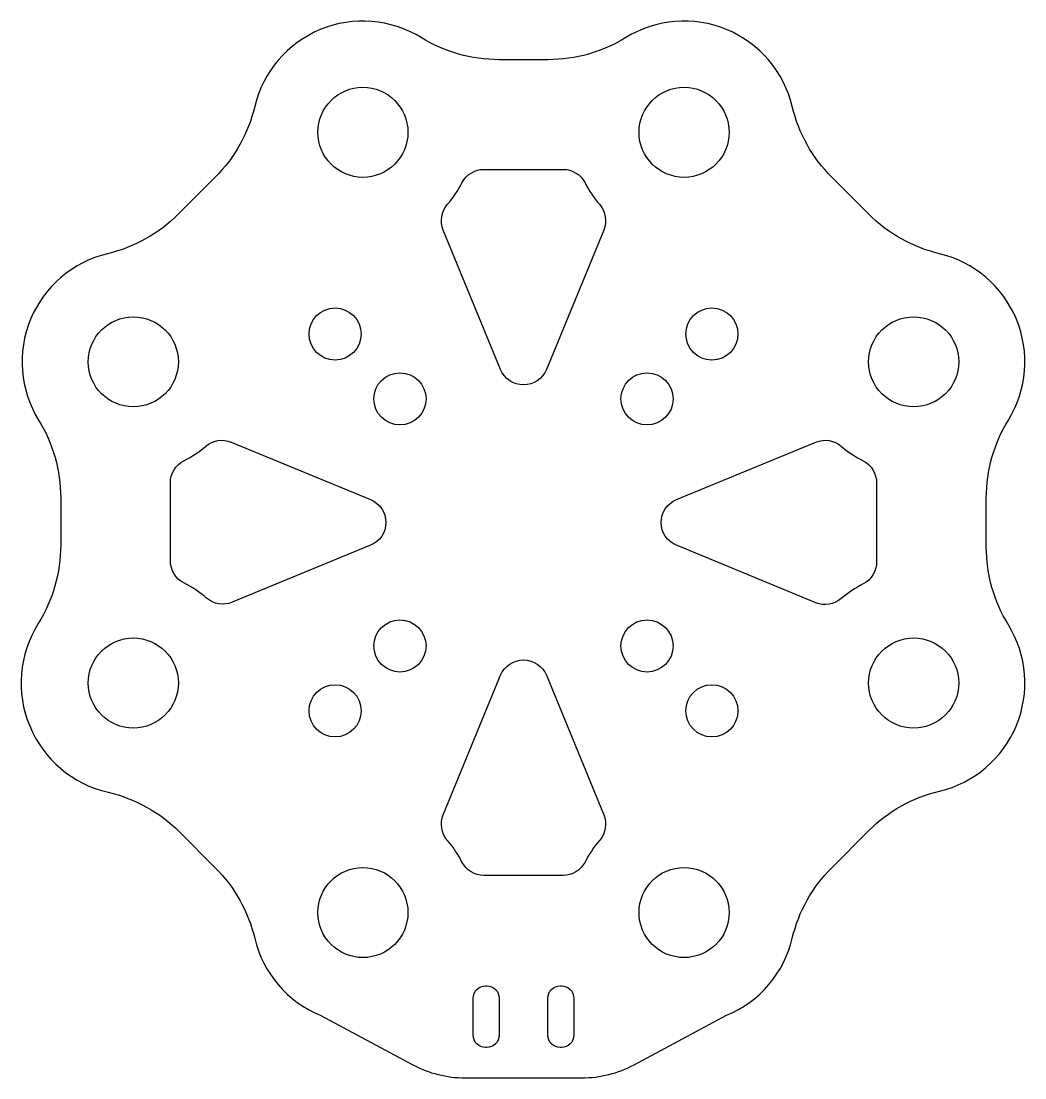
# Model space of a CAD drawing. Header units: millimetres. Extents: x -40.7 to 40.6, y -45 to 40.6.
import ezdxf

# ---------------------------------------------------------------- set-up
doc = ezdxf.new("R2010")
doc.units = ezdxf.units.MM
doc.layers.get('0').update_dxf_attribs({"linetype": 'CONTINUOUS'})

msp = doc.modelspace()

# ---------------------------------------------------------------- linework, layer by layer
for points in [[(-8.961, -43.899, 0.123445), (-4.715, -44.963), (4.715, -44.963, 0.123445), (8.961, -43.899), (16.444, -39.895, 0.240701), (21.756, -33.661, -0.138916), (24.946, -27.949), (27.949, -24.946, -0.138916), (33.661, -21.756, 0.511007), (39.243, -8.279, -0.138916), (37.46, -1.985), (37.46, 1.985, -0.138916), (39.243, 8.279, 0.511007), (33.661, 21.756, -0.138916), (27.949, 24.946), (24.946, 27.949, -0.138916), (21.756, 33.661, 0.511007), (8.279, 39.243, -0.138916), (1.985, 37.46), (-1.985, 37.46, -0.138916), (-8.279, 39.243, 0.511007), (-21.756, 33.661, -0.138916), (-24.946, 27.949), (-27.949, 24.946, -0.138916), (-33.661, 21.756, 0.511007), (-39.243, 8.279, -0.138916), (-37.46, 1.985), (-37.46, -1.834, -0.140478), (-39.282, -8.19, 0.514879), (-33.625, -21.847, -0.140478), (-27.842, -25.053), (-24.946, -27.949, -0.138916), (-21.756, -33.661, 0.240701), (-16.444, -39.895)], [(4.983, 27.489, 0.05921), (6.166, 25.724, -0.281861), (6.496, 23.662), (1.849, 12.374, -0.669764), (-1.849, 12.374), (-6.496, 23.662, -0.281861), (-6.166, 25.724, 0.05921), (-4.983, 27.489, -0.281861), (-3.202, 28.58), (3.202, 28.58, -0.281861)], [(-25.647, -6.127, 0.061057), (-27.483, -4.897, -0.282855), (-28.58, -3.112), (-28.58, 3.202, -0.281861), (-27.489, 4.983, 0.05921), (-25.724, 6.166, -0.281861), (-23.662, 6.496), (-12.374, 1.849, -0.669764), (-12.374, -1.849), (-23.579, -6.462, -0.282855)], [(27.489, -4.983, 0.05921), (25.724, -6.166, -0.281861), (23.662, -6.496), (12.374, -1.849, -0.669764), (12.374, 1.849), (23.662, 6.496, -0.281861), (25.724, 6.166, 0.05921), (27.489, 4.983, -0.281861), (28.58, 3.202), (28.58, -3.202, -0.281861)], [(6.166, -25.724, 0.05921), (4.983, -27.489, -0.281861), (3.202, -28.58), (-3.202, -28.58, -0.281861), (-4.983, -27.489, 0.05921), (-6.166, -25.724, -0.281861), (-6.496, -23.662), (-1.849, -12.374, -0.669764), (1.849, -12.374), (6.496, -23.662, -0.281861)], [(-4.073, -41.511), (-4.073, -38.511, -0.414214), (-3.073, -37.511), (-2.973, -37.511, -0.414214), (-1.973, -38.511), (-1.973, -41.511, -0.414214), (-2.973, -42.511), (-3.073, -42.511, -0.414214)], [(1.973, -41.511), (1.973, -38.511, -0.414214), (2.973, -37.511), (3.073, -37.511, -0.414214), (4.073, -38.511), (4.073, -41.511, -0.414214), (3.073, -42.511), (2.973, -42.511, -0.414214)]]:
    msp.add_lwpolyline(points, format="xyb", close=True)
for centre, radius in [((-13, 31.58), 3.645), ((13, 31.58), 3.645), ((-15.25, 15.25), 2.11), ((15.25, 15.25), 2.11), ((-31.58, 13), 3.645), ((31.58, 13), 3.645), ((-10, 10), 2.11), ((10, 10), 2.11), ((-10, -10), 2.11), ((10, -10), 2.11), ((-31.58, -13), 3.645), ((31.58, -13), 3.645), ((-15.25, -15.25), 2.11), ((15.25, -15.25), 2.11), ((-13, -31.58), 3.645), ((13, -31.58), 3.645)]:
    msp.add_circle(centre, radius)

doc.saveas('drawing.dxf')
